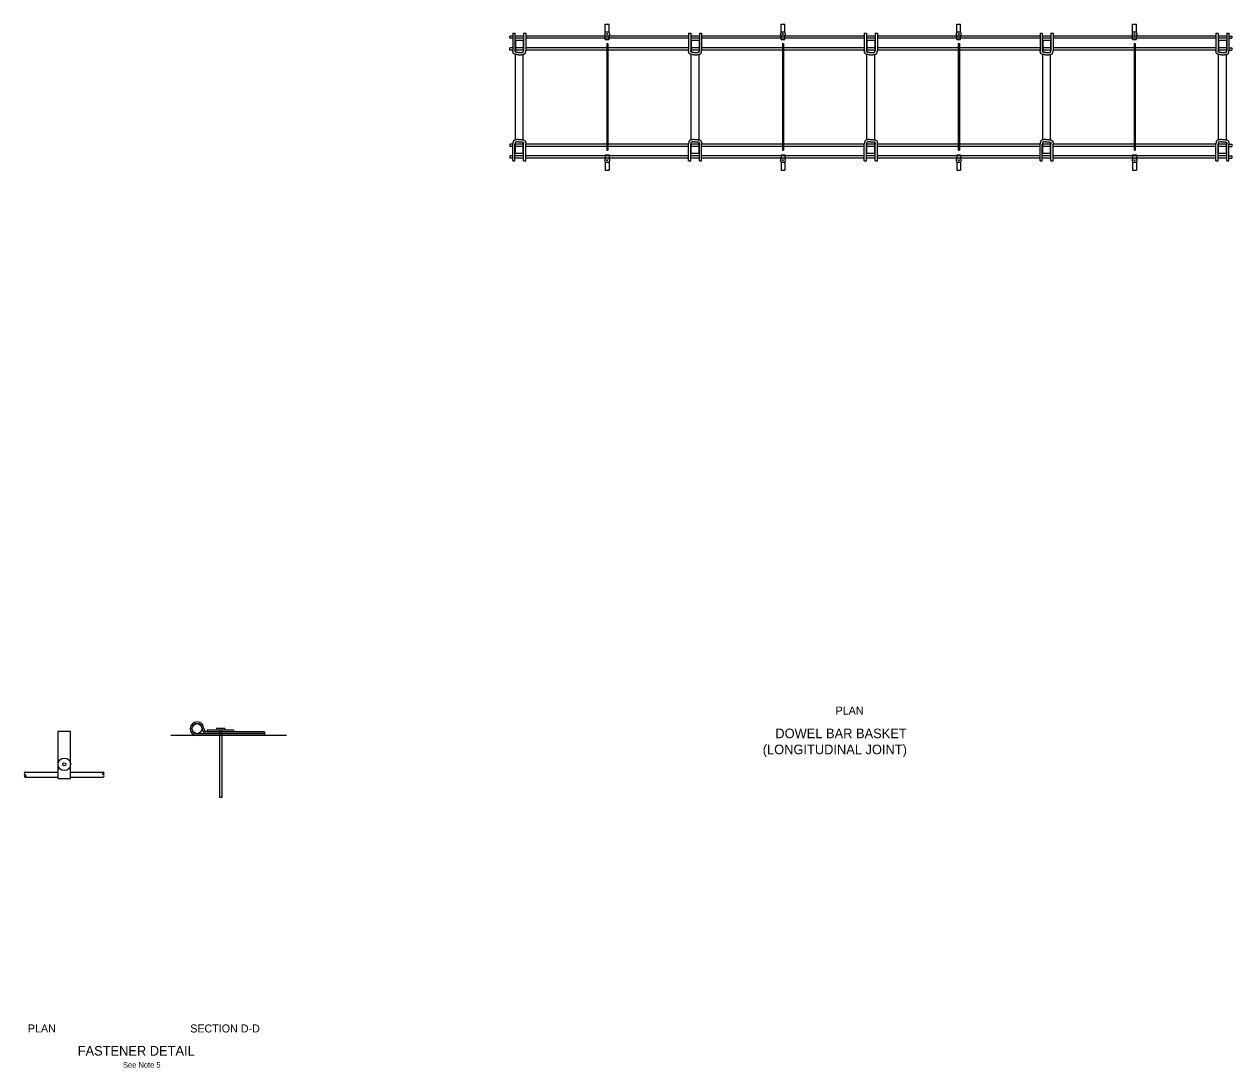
# Model space of a CAD drawing. Extents: x -1102.3 to -1073.6, y 467.2 to 482.5.
# Drawn here: x -1089.6 to -1073.57, y 468.66 to 482.52 of the extents above; entities that cross this region are included whole.
import ezdxf

# ---------------------------------------------------------------- set-up
doc = ezdxf.new("R2010")
doc.units = 0
for name, color, linetype in [('rd_NO-PLOT', 7, 'Continuous'), ('str_Grades-Finish-Grade-A', 7, 'Continuous'), ('str_Misc-Steel-C', 7, 'Continuous'), ('str_Reinforcement-A', 7, 'Continuous'), ('str_Reinforcement-B', 7, 'Continuous')]:
    doc.layers.add(name, color=color, linetype=linetype)

msp = doc.modelspace()

# ---------------------------------------------------------------- linework, layer by layer
at = {"layer": 'str_Grades-Finish-Grade-A'}
msp.add_line((-1086.116, 473.076), (-1087.651, 473.076), dxfattribs=at)
at = {"layer": 'str_Misc-Steel-C'}
for p, q in [((-1081.883, 482.516), (-1081.833, 482.516)), ((-1081.883, 482.403), (-1081.883, 482.516)), ((-1081.833, 482.403), (-1081.833, 482.516)), ((-1079.55, 482.516), (-1079.5, 482.516)), ((-1079.55, 482.403), (-1079.55, 482.516)), ((-1079.5, 482.403), (-1079.5, 482.516)), ((-1077.216, 482.516), (-1077.166, 482.516)), ((-1077.216, 482.403), (-1077.216, 482.516)), ((-1077.166, 482.403), (-1077.166, 482.516)), ((-1074.883, 482.516), (-1074.833, 482.516)), ((-1074.883, 482.403), (-1074.883, 482.516)), ((-1074.833, 482.403), (-1074.833, 482.516)), ((-1081.883, 482.314), (-1081.883, 482.366)), ((-1081.883, 482.314), (-1081.833, 482.314)), ((-1081.833, 482.314), (-1081.833, 482.366)), ((-1079.55, 482.314), (-1079.55, 482.366)), ((-1079.55, 482.314), (-1079.5, 482.314)), ((-1079.5, 482.314), (-1079.5, 482.366)), ((-1077.216, 482.314), (-1077.216, 482.366)), ((-1077.216, 482.314), (-1077.166, 482.314)), ((-1077.166, 482.314), (-1077.166, 482.366)), ((-1074.883, 482.314), (-1074.883, 482.366)), ((-1074.883, 482.314), (-1074.833, 482.314)), ((-1074.833, 482.314), (-1074.833, 482.366)), ((-1081.883, 480.78), (-1081.883, 480.728)), ((-1081.883, 480.78), (-1081.833, 480.78)), ((-1081.883, 480.69), (-1081.883, 480.578)), ((-1081.833, 480.78), (-1081.833, 480.728)), ((-1081.833, 480.69), (-1081.833, 480.578)), ((-1079.55, 480.78), (-1079.55, 480.728)), ((-1079.55, 480.78), (-1079.5, 480.78)), ((-1079.55, 480.69), (-1079.55, 480.578)), ((-1079.5, 480.78), (-1079.5, 480.728)), ((-1079.5, 480.69), (-1079.5, 480.578)), ((-1077.216, 480.78), (-1077.216, 480.728)), ((-1077.216, 480.78), (-1077.166, 480.78)), ((-1077.216, 480.69), (-1077.216, 480.578)), ((-1077.166, 480.78), (-1077.166, 480.728)), ((-1077.166, 480.69), (-1077.166, 480.578)), ((-1074.883, 480.78), (-1074.883, 480.728)), ((-1074.883, 480.78), (-1074.833, 480.78)), ((-1074.883, 480.69), (-1074.883, 480.578)), ((-1074.833, 480.78), (-1074.833, 480.728)), ((-1074.833, 480.69), (-1074.833, 480.578)), ((-1081.883, 480.578), (-1081.833, 480.578)), ((-1079.55, 480.578), (-1079.5, 480.578)), ((-1077.216, 480.578), (-1077.166, 480.578)), ((-1074.883, 480.578), (-1074.833, 480.578)), ((-1089.149, 473.132), (-1088.982, 473.132)), ((-1089.148, 472.506), (-1089.148, 473.132)), ((-1088.982, 472.506), (-1088.982, 473.132)), ((-1086.406, 473.098), (-1087.303, 473.098)), ((-1086.818, 473.146), (-1087.17, 473.146)), ((-1087.17, 473.146), (-1087.17, 473.122)), ((-1086.406, 473.122), (-1087.17, 473.122)), ((-1086.406, 473.1), (-1087.17, 473.1)), ((-1086.933, 473.169), (-1087.045, 473.169)), ((-1087.045, 473.169), (-1087.045, 473.146)), ((-1087.004, 473.146), (-1087.004, 472.254)), ((-1086.974, 473.146), (-1086.974, 472.254)), ((-1086.933, 473.169), (-1086.933, 473.146)), ((-1086.818, 473.146), (-1086.818, 473.122)), ((-1086.406, 473.122), (-1086.406, 473.1)), ((-1086.406, 473.098), (-1086.406, 473.076)), ((-1089.148, 472.506), (-1088.982, 472.506)), ((-1086.974, 472.254), (-1087.004, 472.254))]:
    msp.add_line(p, q, dxfattribs=at)
for centre, radius in [((-1081.858, 482.384), 0.0312), ((-1081.858, 482.384), 0.00625), ((-1079.525, 482.384), 0.0312), ((-1079.525, 482.384), 0.00625), ((-1077.191, 482.384), 0.0312), ((-1077.191, 482.384), 0.00625), ((-1074.858, 482.384), 0.0312), ((-1074.858, 482.384), 0.00625), ((-1081.858, 480.709), 0.0312), ((-1081.858, 480.709), 0.00625), ((-1079.525, 480.709), 0.0312), ((-1079.525, 480.709), 0.00625), ((-1077.191, 480.709), 0.0312), ((-1077.191, 480.709), 0.00625), ((-1074.858, 480.709), 0.0312), ((-1074.858, 480.709), 0.00625), ((-1089.065, 472.693), 0.0833), ((-1089.065, 472.693), 0.0209)]:
    msp.add_circle(centre, radius, dxfattribs=at)
for centre, radius, start, end in [((-1087.303, 473.166), 0.09, 0.9359, 266.2814), ((-1087.303, 473.166), 0.068, 0.8429, 269.9998), ((-1087.303, 473.166), 0.068, 0.8394, 270), ((-1087.167, 473.168), 0.0677, 180.844, 269.9573), ((-1087.166, 473.169), 0.0467, 180.5898, 268.7262)]:
    msp.add_arc(centre, radius, start, end, dxfattribs=at)
at = {"layer": 'str_Reinforcement-A'}
for p, q in [((-1083.111, 482.394), (-1083.082, 482.394)), ((-1083.111, 482.394), (-1083.111, 482.168)), ((-1083.082, 482.394), (-1083.082, 482.168)), ((-1082.967, 482.394), (-1082.967, 482.168)), ((-1082.967, 482.394), (-1082.937, 482.394)), ((-1082.937, 482.394), (-1082.937, 482.168)), ((-1080.778, 482.394), (-1080.748, 482.394)), ((-1080.778, 482.394), (-1080.778, 482.168)), ((-1080.748, 482.394), (-1080.748, 482.168)), ((-1080.634, 482.394), (-1080.634, 482.168)), ((-1080.634, 482.394), (-1080.604, 482.394)), ((-1080.604, 482.394), (-1080.604, 482.168)), ((-1078.445, 482.394), (-1078.415, 482.394)), ((-1078.445, 482.394), (-1078.445, 482.168)), ((-1078.415, 482.394), (-1078.415, 482.168)), ((-1078.3, 482.394), (-1078.3, 482.168)), ((-1078.3, 482.394), (-1078.271, 482.394)), ((-1078.271, 482.394), (-1078.271, 482.168)), ((-1076.111, 482.394), (-1076.082, 482.394)), ((-1076.111, 482.394), (-1076.111, 482.168)), ((-1076.082, 482.394), (-1076.082, 482.168)), ((-1075.967, 482.394), (-1075.967, 482.168)), ((-1075.967, 482.394), (-1075.937, 482.394)), ((-1075.937, 482.394), (-1075.937, 482.168)), ((-1073.778, 482.394), (-1073.748, 482.394)), ((-1073.778, 482.394), (-1073.778, 482.168)), ((-1073.748, 482.394), (-1073.748, 482.168)), ((-1073.634, 482.394), (-1073.634, 482.168)), ((-1073.634, 482.394), (-1073.604, 482.394)), ((-1073.604, 482.394), (-1073.604, 482.168)), ((-1083.149, 482.328), (-1083.149, 482.358)), ((-1083.111, 482.358), (-1083.149, 482.358)), ((-1083.111, 482.328), (-1083.149, 482.328)), ((-1082.967, 482.358), (-1083.082, 482.358)), ((-1082.967, 482.328), (-1083.082, 482.328)), ((-1080.778, 482.358), (-1082.937, 482.358)), ((-1080.778, 482.328), (-1082.937, 482.328)), ((-1081.864, 482.261), (-1081.849, 482.261)), ((-1081.864, 482.261), (-1081.864, 480.844)), ((-1081.849, 482.261), (-1081.849, 480.844)), ((-1080.634, 482.358), (-1080.748, 482.358)), ((-1080.634, 482.328), (-1080.748, 482.328)), ((-1078.445, 482.358), (-1080.604, 482.358)), ((-1078.445, 482.328), (-1080.604, 482.328)), ((-1079.53, 482.261), (-1079.516, 482.261)), ((-1079.53, 482.261), (-1079.53, 480.844)), ((-1079.516, 482.261), (-1079.516, 480.844)), ((-1078.3, 482.358), (-1078.415, 482.358)), ((-1078.3, 482.328), (-1078.415, 482.328)), ((-1076.111, 482.358), (-1078.271, 482.358)), ((-1076.111, 482.328), (-1078.271, 482.328)), ((-1077.197, 482.261), (-1077.182, 482.261)), ((-1077.197, 482.261), (-1077.197, 480.844)), ((-1077.182, 482.261), (-1077.182, 480.844)), ((-1075.967, 482.358), (-1076.082, 482.358)), ((-1075.967, 482.328), (-1076.082, 482.328)), ((-1073.778, 482.358), (-1075.937, 482.358)), ((-1073.778, 482.328), (-1075.937, 482.328)), ((-1074.864, 482.261), (-1074.849, 482.261)), ((-1074.864, 482.261), (-1074.864, 480.844)), ((-1074.849, 482.261), (-1074.849, 480.844)), ((-1073.634, 482.358), (-1073.748, 482.358)), ((-1073.634, 482.328), (-1073.748, 482.328)), ((-1073.604, 482.358), (-1073.566, 482.358)), ((-1073.604, 482.328), (-1073.566, 482.328)), ((-1073.566, 482.358), (-1073.566, 482.328)), ((-1083.149, 482.172), (-1083.149, 482.201)), ((-1083.111, 482.201), (-1083.149, 482.201)), ((-1083.111, 482.172), (-1083.149, 482.172)), ((-1082.967, 482.201), (-1083.082, 482.201)), ((-1082.967, 482.172), (-1083.082, 482.172)), ((-1083.037, 482.138), (-1083.012, 482.138)), ((-1083.037, 482.109), (-1083.012, 482.109)), ((-1080.778, 482.201), (-1082.937, 482.201)), ((-1080.778, 482.172), (-1082.937, 482.172)), ((-1080.634, 482.201), (-1080.748, 482.201)), ((-1080.634, 482.172), (-1080.748, 482.172)), ((-1080.704, 482.138), (-1080.678, 482.138)), ((-1080.704, 482.109), (-1080.678, 482.109)), ((-1078.445, 482.201), (-1080.604, 482.201)), ((-1078.445, 482.172), (-1080.604, 482.172)), ((-1078.3, 482.201), (-1078.415, 482.201)), ((-1078.3, 482.172), (-1078.415, 482.172)), ((-1078.37, 482.138), (-1078.345, 482.138)), ((-1078.37, 482.109), (-1078.345, 482.109)), ((-1076.111, 482.201), (-1078.271, 482.201)), ((-1076.111, 482.172), (-1078.271, 482.172)), ((-1075.967, 482.201), (-1076.082, 482.201)), ((-1075.967, 482.172), (-1076.082, 482.172)), ((-1076.037, 482.138), (-1076.012, 482.138)), ((-1076.037, 482.109), (-1076.012, 482.109)), ((-1073.778, 482.201), (-1075.937, 482.201)), ((-1073.778, 482.172), (-1075.937, 482.172)), ((-1073.634, 482.201), (-1073.748, 482.201)), ((-1073.634, 482.172), (-1073.748, 482.172)), ((-1073.704, 482.138), (-1073.678, 482.138)), ((-1073.704, 482.109), (-1073.678, 482.109)), ((-1073.604, 482.201), (-1073.566, 482.201)), ((-1073.604, 482.172), (-1073.566, 482.172)), ((-1073.566, 482.201), (-1073.566, 482.172)), ((-1083.037, 480.985), (-1083.012, 480.985)), ((-1083.037, 480.955), (-1083.012, 480.955)), ((-1080.704, 480.985), (-1080.678, 480.985)), ((-1080.704, 480.955), (-1080.678, 480.955)), ((-1078.37, 480.985), (-1078.345, 480.985)), ((-1078.37, 480.955), (-1078.345, 480.955)), ((-1076.037, 480.985), (-1076.012, 480.985)), ((-1076.037, 480.955), (-1076.012, 480.955)), ((-1073.704, 480.985), (-1073.678, 480.985)), ((-1073.704, 480.955), (-1073.678, 480.955)), ((-1083.149, 480.922), (-1083.149, 480.892)), ((-1083.111, 480.922), (-1083.149, 480.922)), ((-1083.111, 480.892), (-1083.149, 480.892)), ((-1083.111, 480.7), (-1083.111, 480.925)), ((-1083.082, 480.7), (-1083.082, 480.925)), ((-1082.967, 480.922), (-1083.082, 480.922)), ((-1082.967, 480.892), (-1083.082, 480.892)), ((-1082.967, 480.7), (-1082.967, 480.925)), ((-1082.937, 480.7), (-1082.937, 480.925)), ((-1080.778, 480.922), (-1082.937, 480.922)), ((-1080.778, 480.892), (-1082.937, 480.892)), ((-1081.864, 480.844), (-1081.849, 480.844)), ((-1080.778, 480.7), (-1080.778, 480.925)), ((-1080.748, 480.7), (-1080.748, 480.925)), ((-1080.634, 480.922), (-1080.748, 480.922)), ((-1080.634, 480.892), (-1080.748, 480.892)), ((-1080.634, 480.7), (-1080.634, 480.925)), ((-1080.604, 480.7), (-1080.604, 480.925)), ((-1078.445, 480.922), (-1080.604, 480.922)), ((-1078.445, 480.892), (-1080.604, 480.892)), ((-1079.53, 480.844), (-1079.516, 480.844)), ((-1078.445, 480.7), (-1078.445, 480.925)), ((-1078.415, 480.7), (-1078.415, 480.925)), ((-1078.3, 480.922), (-1078.415, 480.922)), ((-1078.3, 480.892), (-1078.415, 480.892)), ((-1078.3, 480.7), (-1078.3, 480.925)), ((-1078.271, 480.7), (-1078.271, 480.925)), ((-1076.111, 480.922), (-1078.271, 480.922)), ((-1076.111, 480.892), (-1078.271, 480.892)), ((-1077.197, 480.844), (-1077.182, 480.844)), ((-1076.111, 480.7), (-1076.111, 480.925)), ((-1076.082, 480.7), (-1076.082, 480.925)), ((-1075.967, 480.922), (-1076.082, 480.922)), ((-1075.967, 480.892), (-1076.082, 480.892)), ((-1075.967, 480.7), (-1075.967, 480.925)), ((-1075.937, 480.7), (-1075.937, 480.925)), ((-1073.778, 480.922), (-1075.937, 480.922)), ((-1073.778, 480.892), (-1075.937, 480.892)), ((-1074.864, 480.844), (-1074.849, 480.844)), ((-1073.778, 480.7), (-1073.778, 480.925)), ((-1073.748, 480.7), (-1073.748, 480.925)), ((-1073.634, 480.922), (-1073.748, 480.922)), ((-1073.634, 480.892), (-1073.748, 480.892)), ((-1073.634, 480.7), (-1073.634, 480.925)), ((-1073.604, 480.7), (-1073.604, 480.925)), ((-1073.604, 480.922), (-1073.566, 480.922)), ((-1073.604, 480.892), (-1073.566, 480.892)), ((-1073.566, 480.922), (-1073.566, 480.892)), ((-1083.149, 480.766), (-1083.149, 480.736)), ((-1083.111, 480.766), (-1083.149, 480.766)), ((-1083.111, 480.736), (-1083.149, 480.736)), ((-1083.111, 480.7), (-1083.082, 480.7)), ((-1082.967, 480.766), (-1083.082, 480.766)), ((-1082.967, 480.736), (-1083.082, 480.736)), ((-1082.967, 480.7), (-1082.937, 480.7)), ((-1080.778, 480.766), (-1082.937, 480.766)), ((-1080.778, 480.736), (-1082.937, 480.736)), ((-1080.778, 480.7), (-1080.748, 480.7)), ((-1080.634, 480.766), (-1080.748, 480.766)), ((-1080.634, 480.736), (-1080.748, 480.736)), ((-1080.634, 480.7), (-1080.604, 480.7)), ((-1078.445, 480.766), (-1080.604, 480.766)), ((-1078.445, 480.736), (-1080.604, 480.736)), ((-1078.445, 480.7), (-1078.415, 480.7)), ((-1078.3, 480.766), (-1078.415, 480.766)), ((-1078.3, 480.736), (-1078.415, 480.736)), ((-1078.3, 480.7), (-1078.271, 480.7)), ((-1076.111, 480.766), (-1078.271, 480.766)), ((-1076.111, 480.736), (-1078.271, 480.736)), ((-1076.111, 480.7), (-1076.082, 480.7)), ((-1075.967, 480.766), (-1076.082, 480.766)), ((-1075.967, 480.736), (-1076.082, 480.736)), ((-1075.967, 480.7), (-1075.937, 480.7)), ((-1073.778, 480.766), (-1075.937, 480.766)), ((-1073.778, 480.736), (-1075.937, 480.736)), ((-1073.778, 480.7), (-1073.748, 480.7)), ((-1073.634, 480.766), (-1073.748, 480.766)), ((-1073.634, 480.736), (-1073.748, 480.736)), ((-1073.634, 480.7), (-1073.604, 480.7)), ((-1073.604, 480.766), (-1073.566, 480.766)), ((-1073.604, 480.736), (-1073.566, 480.736)), ((-1073.566, 480.766), (-1073.566, 480.736)), ((-1089.586, 472.588), (-1089.148, 472.588)), ((-1089.586, 472.524), (-1089.148, 472.524)), ((-1088.982, 472.588), (-1088.547, 472.588)), ((-1088.982, 472.524), (-1088.547, 472.524))]:
    msp.add_line(p, q, dxfattribs=at)
msp.add_circle((-1087.303, 473.166), 0.0666, dxfattribs=at)
for centre, start, end in [((-1089.581, 472.572), 107.9016, 252.1007), ((-1089.581, 472.54), 107.9016, 252.1007), ((-1089.591, 472.54), 287.8993, 72.0984), ((-1088.542, 472.572), 107.8993, 252.0984), ((-1088.552, 472.572), 287.9016, 72.1007), ((-1088.552, 472.54), 287.9016, 72.1007)]:
    msp.add_arc(centre, 0.0169, start, end, dxfattribs=at)
for points in [[(-1083.037, 482.109), (-1083.099, 482.112), (-1083.111, 482.154), (-1083.111, 482.168)], [(-1083.037, 482.138), (-1083.076, 482.14), (-1083.081, 482.159), (-1083.082, 482.168)], [(-1083.012, 482.138), (-1082.973, 482.14), (-1082.967, 482.159), (-1082.967, 482.168)], [(-1083.012, 482.109), (-1082.95, 482.112), (-1082.938, 482.154), (-1082.937, 482.168)], [(-1080.704, 482.109), (-1080.766, 482.112), (-1080.778, 482.154), (-1080.778, 482.168)], [(-1080.704, 482.138), (-1080.743, 482.14), (-1080.748, 482.159), (-1080.748, 482.168)], [(-1080.678, 482.138), (-1080.639, 482.14), (-1080.634, 482.159), (-1080.634, 482.168)], [(-1080.678, 482.109), (-1080.616, 482.112), (-1080.604, 482.154), (-1080.604, 482.168)], [(-1078.37, 482.109), (-1078.432, 482.112), (-1078.445, 482.154), (-1078.445, 482.168)], [(-1078.37, 482.138), (-1078.41, 482.14), (-1078.415, 482.159), (-1078.415, 482.168)], [(-1078.345, 482.138), (-1078.306, 482.14), (-1078.301, 482.159), (-1078.3, 482.168)], [(-1078.345, 482.109), (-1078.283, 482.112), (-1078.271, 482.154), (-1078.271, 482.168)], [(-1076.037, 482.109), (-1076.099, 482.112), (-1076.111, 482.154), (-1076.111, 482.168)], [(-1076.037, 482.138), (-1076.076, 482.14), (-1076.081, 482.159), (-1076.082, 482.168)], [(-1076.012, 482.138), (-1075.973, 482.14), (-1075.967, 482.159), (-1075.967, 482.168)], [(-1076.012, 482.109), (-1075.95, 482.112), (-1075.938, 482.154), (-1075.937, 482.168)], [(-1073.704, 482.109), (-1073.766, 482.112), (-1073.778, 482.154), (-1073.778, 482.168)], [(-1073.704, 482.138), (-1073.743, 482.14), (-1073.748, 482.159), (-1073.748, 482.168)], [(-1073.678, 482.138), (-1073.639, 482.14), (-1073.634, 482.159), (-1073.634, 482.168)], [(-1073.678, 482.109), (-1073.616, 482.112), (-1073.604, 482.154), (-1073.604, 482.168)], [(-1083.037, 480.985), (-1083.099, 480.982), (-1083.111, 480.939), (-1083.111, 480.926)], [(-1083.037, 480.955), (-1083.076, 480.953), (-1083.081, 480.935), (-1083.082, 480.925)], [(-1083.012, 480.985), (-1082.95, 480.982), (-1082.938, 480.939), (-1082.937, 480.926)], [(-1083.012, 480.955), (-1082.973, 480.953), (-1082.967, 480.935), (-1082.967, 480.925)], [(-1080.704, 480.985), (-1080.766, 480.982), (-1080.778, 480.939), (-1080.778, 480.926)], [(-1080.704, 480.955), (-1080.743, 480.953), (-1080.748, 480.935), (-1080.748, 480.925)], [(-1080.678, 480.985), (-1080.616, 480.982), (-1080.604, 480.939), (-1080.604, 480.926)], [(-1080.678, 480.955), (-1080.639, 480.953), (-1080.634, 480.935), (-1080.634, 480.925)], [(-1078.37, 480.985), (-1078.432, 480.982), (-1078.445, 480.939), (-1078.445, 480.926)], [(-1078.37, 480.955), (-1078.41, 480.953), (-1078.415, 480.935), (-1078.415, 480.925)], [(-1078.345, 480.985), (-1078.283, 480.982), (-1078.271, 480.939), (-1078.271, 480.926)], [(-1078.345, 480.955), (-1078.306, 480.953), (-1078.301, 480.935), (-1078.3, 480.925)], [(-1076.037, 480.985), (-1076.099, 480.982), (-1076.111, 480.939), (-1076.111, 480.926)], [(-1076.037, 480.955), (-1076.076, 480.953), (-1076.081, 480.935), (-1076.082, 480.925)], [(-1076.012, 480.985), (-1075.95, 480.982), (-1075.938, 480.939), (-1075.937, 480.926)], [(-1076.012, 480.955), (-1075.973, 480.953), (-1075.967, 480.935), (-1075.967, 480.925)], [(-1073.704, 480.985), (-1073.766, 480.982), (-1073.778, 480.939), (-1073.778, 480.926)], [(-1073.704, 480.955), (-1073.743, 480.953), (-1073.748, 480.935), (-1073.748, 480.925)], [(-1073.678, 480.985), (-1073.616, 480.982), (-1073.604, 480.939), (-1073.604, 480.926)], [(-1073.678, 480.955), (-1073.639, 480.953), (-1073.634, 480.935), (-1073.634, 480.925)]]:
    msp.add_open_spline(points, degree=2, dxfattribs=at)
at = {"layer": 'str_Reinforcement-B'}
for p, q in [((-1083.076, 482.297), (-1083.076, 482.153)), ((-1082.972, 482.297), (-1083.076, 482.297)), ((-1082.972, 482.297), (-1082.972, 482.153)), ((-1080.743, 482.297), (-1080.743, 482.153)), ((-1080.639, 482.297), (-1080.743, 482.297)), ((-1080.639, 482.297), (-1080.639, 482.153)), ((-1078.41, 482.297), (-1078.41, 482.153)), ((-1078.306, 482.297), (-1078.41, 482.297)), ((-1078.306, 482.297), (-1078.306, 482.153)), ((-1076.076, 482.297), (-1076.076, 482.153)), ((-1075.972, 482.297), (-1076.076, 482.297)), ((-1075.972, 482.297), (-1075.972, 482.153)), ((-1073.743, 482.297), (-1073.743, 482.153)), ((-1073.639, 482.297), (-1073.743, 482.297)), ((-1073.639, 482.297), (-1073.639, 482.153)), ((-1083.076, 480.976), (-1083.076, 482.118)), ((-1082.972, 480.976), (-1082.972, 482.118)), ((-1080.743, 480.976), (-1080.743, 482.118)), ((-1080.639, 480.976), (-1080.639, 482.118)), ((-1078.41, 480.976), (-1078.41, 482.118)), ((-1078.306, 480.976), (-1078.306, 482.118)), ((-1076.076, 480.976), (-1076.076, 482.118)), ((-1075.972, 480.976), (-1075.972, 482.118)), ((-1073.743, 480.976), (-1073.743, 482.118)), ((-1073.639, 480.976), (-1073.639, 482.118)), ((-1083.076, 480.797), (-1083.076, 480.94)), ((-1082.972, 480.797), (-1083.076, 480.797)), ((-1082.972, 480.797), (-1082.972, 480.94)), ((-1080.743, 480.797), (-1080.743, 480.94)), ((-1080.639, 480.797), (-1080.743, 480.797)), ((-1080.639, 480.797), (-1080.639, 480.94)), ((-1078.41, 480.797), (-1078.41, 480.94)), ((-1078.306, 480.797), (-1078.41, 480.797)), ((-1078.306, 480.797), (-1078.306, 480.94)), ((-1076.076, 480.797), (-1076.076, 480.94)), ((-1075.972, 480.797), (-1076.076, 480.797)), ((-1075.972, 480.797), (-1075.972, 480.94)), ((-1073.743, 480.797), (-1073.743, 480.94)), ((-1073.639, 480.797), (-1073.743, 480.797)), ((-1073.639, 480.797), (-1073.639, 480.94))]:
    msp.add_line(p, q, dxfattribs=at)

# ---------------------------------------------------------------- texts
at = {"layer": 'rd_NO-PLOT'}
for s, height, p in [('PLAN', 0.1063, (-1078.826, 473.352)), ('DOWEL BAR BASKET', 0.12753, (-1079.626, 473.039)), ('(LONGITUDINAL JOINT)', 0.12753, (-1079.793, 472.826)), ('PLAN', 0.1063, (-1089.548, 469.134)), ('SECTION D-D', 0.10628, (-1087.393, 469.134)), ('FASTENER DETAIL', 0.12753, (-1088.887, 468.827)), ('See Note 5', 0.0744, (-1088.285, 468.666))]:
    msp.add_text(s, height=height, dxfattribs=at).set_placement(p)

doc.saveas('drawing.dxf')
